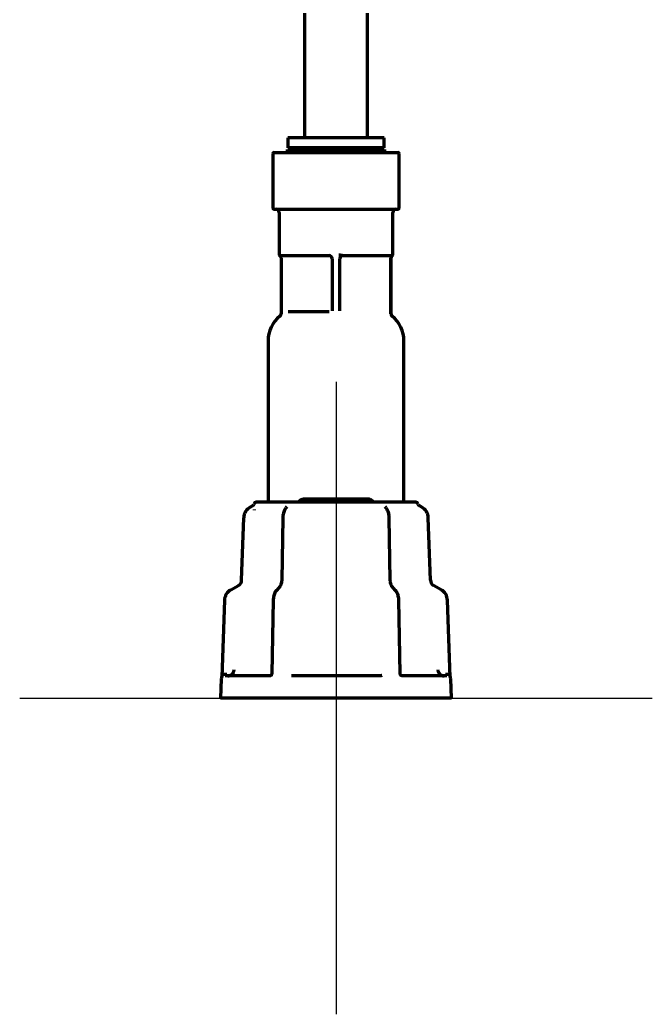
# Model space of a CAD drawing. Header units: inches. Extents: x -2898 to 7248, y 606 to 5598.
# Drawn here: x 2869.9 to 2969.9, y 4412.1 to 4569.4 of the extents above; entities that cross this region are included whole.
import ezdxf

# ---------------------------------------------------------------- set-up
doc = ezdxf.new("R2010")
doc.units = ezdxf.units.IN

# ---------------------------------------------------------------- blocks, each defined once
blk = doc.blocks.new('A$C773D0E90')
at = {"color": 4}
for p, q in [((0, 50), (0, -50)), ((-50, 0), (50, 0))]:
    blk.add_line(p, q, dxfattribs=at)

msp = doc.modelspace()

# ---------------------------------------------------------------- linework, layer by layer
at = {"linetype": 'Continuous', "lineweight": 70}
for p, q in [((2914.95, 4612.2), (2914.95, 4550.7)), ((2924.95, 4550.7), (2924.95, 4612.2)), ((2920.34, 4550.7), (2912.35, 4550.7)), ((2912.35, 4550.7), (2912.35, 4549.1)), ((2927.55, 4550.7), (2920.34, 4550.7)), ((2927.55, 4549.1), (2927.55, 4550.7)), ((2909.95, 4548.2), (2909.95, 4539.6)), ((2910.15, 4548.4), (2929.75, 4548.4)), ((2919.95, 4548.6), (2912, 4548.6)), ((2912, 4548.6), (2912, 4548.4)), ((2920.34, 4549.1), (2912.35, 4549.1)), ((2914.12, 4549.1), (2914.12, 4548.6)), ((2927.9, 4548.6), (2919.95, 4548.6)), ((2927.55, 4549.1), (2920.34, 4549.1)), ((2925.77, 4548.6), (2925.77, 4549.1)), ((2927.9, 4548.4), (2927.9, 4548.6)), ((2929.95, 4539.6), (2929.95, 4548.2)), ((2910.15, 4539.4), (2929.75, 4539.4)), ((2910.95, 4538.9), (2910.95, 4532.3)), ((2928.95, 4532.3), (2928.95, 4538.9)), ((2911.21, 4532.1), (2918.89, 4532.1)), ((2911.25, 4531.72), (2911.25, 4522.88)), ((2911.26, 4531.72), (2911.26, 4522.88)), ((2919.35, 4531.6), (2919.35, 4523.32)), ((2920.55, 4523.32), (2920.55, 4531.6)), ((2921, 4532.1), (2928.68, 4532.1)), ((2928.64, 4522.88), (2928.64, 4531.72)), ((2928.65, 4522.88), (2928.65, 4531.72)), ((2912.36, 4523.22), (2918.87, 4523.22)), ((2909.2, 4518.6), (2909.2, 4493.1)), ((2930.7, 4493.1), (2930.7, 4518.6)), ((2932.46, 4493.1), (2907.43, 4493.1)), ((2914.95, 4493.6), (2924.95, 4493.6)), ((2906.36, 4492.29), (2906.79, 4492.53)), ((2912.18, 4492.35), (2912.03, 4492.18)), ((2927.86, 4492.18), (2927.71, 4492.36)), ((2933.54, 4492.29), (2933.11, 4492.53)), ((2905.01, 4480.75), (2905.36, 4490.62)), ((2911.54, 4490.61), (2911.36, 4480.74)), ((2928.53, 4480.74), (2928.36, 4490.61)), ((2934.88, 4480.75), (2934.53, 4490.62)), ((2903.31, 4479.22), (2904.52, 4479.92)), ((2911.11, 4479.81), (2910.51, 4479.11)), ((2929.38, 4479.11), (2928.78, 4479.81)), ((2936.58, 4479.22), (2935.38, 4479.92)), ((2902.31, 4477.56), (2901.89, 4465.42)), ((2910.01, 4477.55), (2909.81, 4465.96)), ((2930.08, 4465.95), (2929.88, 4477.55)), ((2938.01, 4465.42), (2937.58, 4477.56)), ((2901.8, 4465.12), (2901.7, 4462.1)), ((2909.45, 4465.6), (2902.42, 4465.6)), ((2926.98, 4465.6), (2912.91, 4465.6)), ((2937.48, 4465.6), (2930.44, 4465.6)), ((2938.2, 4462.1), (2938.09, 4465.12)), ((2919.95, 4462.1), (2901.7, 4462.1)), ((2938.2, 4462.1), (2919.95, 4462.1))]:
    msp.add_line(p, q, dxfattribs=at)
for centre, radius, start, end in [((2910.15, 4548.2), 0.2, 90, 180), ((2929.75, 4548.2), 0.2, 0, 90), ((2910.15, 4539.6), 0.2, 180, 270), ((2910.45, 4538.9), 0.5, 0, 90), ((2929.45, 4538.9), 0.5, 90, 180), ((2929.75, 4539.6), 0.2, 270, 0), ((2911.15, 4532.3), 0.2, 180, 235.1501), ((2910.75, 4531.72), 0.5, 0, 55.1501), ((2918.85, 4531.6), 0.5, 0, 90), ((2921.05, 4531.6), 0.5, 90, 180), ((2929.15, 4531.72), 0.5, 124.8499, 180), ((2928.75, 4532.3), 0.2, 304.8499, 0), ((2914.2, 4518.6), 5, 128.8492, 180), ((2910.75, 4522.88), 0.5, 308.8492, 0), ((2929.15, 4522.88), 0.5, 180, 231.1508), ((2925.7, 4518.6), 5, 0, 51.1508), ((2907.43, 4492.6), 0.5, 90, 159.9977), ((2932.46, 4492.6), 0.5, 20.0285, 90), ((2907.36, 4490.55), 2, 120, 178), ((2932.54, 4490.55), 2, 2, 60), ((2904.02, 4480.78), 1, 300, 358), ((2935.88, 4480.78), 1, 182, 240), ((2904.31, 4477.49), 2, 120, 178), ((2935.58, 4477.49), 2, 2, 60), ((2902.3, 4465.1), 0.5, 155.7765, 178), ((2937.59, 4465.1), 0.5, 2, 24.2309)]:
    msp.add_arc(centre, radius, start, end, dxfattribs=at)
for centre, major_axis, start_param, end_param in [((2906.49, 4492.94), (-0.25, 0.433), 3.141596, 3.844093), ((2933.4, 4492.94), (0.25, 0.433), 2.439074, 3.141589), ((2901.39, 4465.51), (0.5, -0.017), 5.892834, 6.302148), ((2938.5, 4465.51), (-0.5, -0.017), 6.264225, 6.673755)]:
    msp.add_ellipse(centre, major_axis=major_axis, ratio=1, start_param=start_param, end_param=end_param, dxfattribs=at)
for points, knots in [([(2911.21, 4532.1), (2911.2, 4532.1), (2911.19, 4532.1), (2911.18, 4532.1), (2911.17, 4532.1), (2911.16, 4532.1), (2911.15, 4532.1), (2911.13, 4532.11), (2911.12, 4532.11), (2911.1, 4532.12), (2911.09, 4532.12), (2911.07, 4532.12), (2911.07, 4532.13), (2911.05, 4532.13), (2911.05, 4532.13), (2911.04, 4532.13)], [0, 0, 0, 0, 0.0625, 0.0625, 0.125, 0.125, 0.25, 0.25, 0.375, 0.375, 0.5, 0.5, 0.75, 0.75, 1, 1, 1, 1]), ([(2921, 4532.1), (2920.99, 4532.1), (2920.98, 4532.1), (2920.96, 4532.1), (2920.94, 4532.1), (2920.91, 4532.1), (2920.88, 4532.1), (2920.83, 4532.11), (2920.8, 4532.11), (2920.75, 4532.12), (2920.72, 4532.12), (2920.67, 4532.12), (2920.64, 4532.12), (2920.59, 4532.13), (2920.56, 4532.13), (2920.48, 4532.13), (2920.42, 4532.13), (2920.37, 4532.13)], [0, 0, 0, 0, 0.0625, 0.0625, 0.125, 0.125, 0.25, 0.25, 0.375, 0.375, 0.5, 0.5, 0.625, 0.625, 0.75, 0.75, 1, 1, 1, 1]), ([(2928.85, 4532.13), (2928.85, 4532.13), (2928.84, 4532.13), (2928.83, 4532.13), (2928.82, 4532.12), (2928.8, 4532.12), (2928.79, 4532.12), (2928.78, 4532.11), (2928.77, 4532.11), (2928.75, 4532.1), (2928.74, 4532.1), (2928.72, 4532.1), (2928.71, 4532.1), (2928.7, 4532.1), (2928.69, 4532.1), (2928.68, 4532.1)], [0, 0, 0, 0, 0.25, 0.25, 0.5, 0.5, 0.625, 0.625, 0.75, 0.75, 0.875, 0.875, 0.9375, 0.9375, 1, 1, 1, 1]), ([(2914.08, 4493.1), (2914.09, 4493.11), (2914.1, 4493.13), (2914.12, 4493.15), (2914.12, 4493.17), (2914.17, 4493.23), (2914.22, 4493.28), (2914.28, 4493.34), (2914.29, 4493.35), (2914.31, 4493.37), (2914.32, 4493.38), (2914.36, 4493.41), (2914.39, 4493.43), (2914.47, 4493.48), (2914.52, 4493.51), (2914.61, 4493.54), (2914.64, 4493.55), (2914.7, 4493.57), (2914.73, 4493.57), (2914.82, 4493.59), (2914.88, 4493.6), (2914.95, 4493.6)], [0, 0, 0, 0, 0.039429, 0.039429, 0.085171, 0.085171, 0.268137, 0.268137, 0.313878, 0.313878, 0.359619, 0.359619, 0.451102, 0.451102, 0.634068, 0.634068, 0.725551, 0.725551, 0.817034, 0.817034, 1, 1, 1, 1]), ([(2924.95, 4493.6), (2925.01, 4493.6), (2925.07, 4493.59), (2925.19, 4493.57), (2925.25, 4493.55), (2925.33, 4493.52), (2925.34, 4493.52), (2925.37, 4493.5), (2925.38, 4493.5), (2925.42, 4493.48), (2925.45, 4493.46), (2925.53, 4493.41), (2925.58, 4493.37), (2925.65, 4493.31), (2925.68, 4493.28), (2925.72, 4493.23), (2925.74, 4493.21), (2925.78, 4493.16), (2925.79, 4493.13), (2925.81, 4493.11)], [0, 0, 0, 0, 0.183356, 0.183356, 0.366712, 0.366712, 0.412551, 0.412551, 0.45839, 0.45839, 0.550068, 0.550068, 0.733423, 0.733423, 0.825101, 0.825101, 0.916779, 0.916779, 1, 1, 1, 1]), ([(2912.03, 4492.18), (2911.91, 4492.03), (2911.7, 4491.67), (2911.56, 4491.1), (2911.54, 4490.73), (2911.54, 4490.61)], [0, 0, 0, 0, 0.38864, 0.808212, 1, 1, 1, 1]), ([(2928.36, 4490.61), (2928.35, 4490.85), (2928.3, 4491.31), (2928.11, 4491.84), (2927.93, 4492.1), (2927.86, 4492.18)], [0, 0, 0, 0, 0.367562, 0.786887, 1, 1, 1, 1]), ([(2911.36, 4480.74), (2911.36, 4480.6), (2911.34, 4480.35), (2911.25, 4480.04), (2911.16, 4479.87), (2911.12, 4479.82), (2911.11, 4479.81)], [0, 0, 0, 0, 0.311118, 0.632555, 0.89109, 1, 1, 1, 1]), ([(2928.78, 4479.81), (2928.75, 4479.84), (2928.69, 4479.93), (2928.6, 4480.18), (2928.54, 4480.47), (2928.53, 4480.66), (2928.53, 4480.74)], [0, 0, 0, 0, 0.25742, 0.520679, 0.814892, 1, 1, 1, 1]), ([(2910.51, 4479.11), (2910.39, 4478.96), (2910.18, 4478.61), (2910.04, 4478.03), (2910.02, 4477.67), (2910.01, 4477.55)], [0, 0, 0, 0, 0.38864, 0.808212, 1, 1, 1, 1]), ([(2929.88, 4477.55), (2929.88, 4477.78), (2929.82, 4478.24), (2929.63, 4478.77), (2929.45, 4479.03), (2929.38, 4479.11)], [0, 0, 0, 0, 0.367562, 0.786887, 1, 1, 1, 1]), ([(2902.83, 4465.6), (2902.86, 4465.6), (2902.9, 4465.6), (2902.96, 4465.61), (2902.99, 4465.61), (2903.09, 4465.63), (2903.15, 4465.65), (2903.24, 4465.68), (2903.27, 4465.7), (2903.32, 4465.73), (2903.35, 4465.74), (2903.43, 4465.79), (2903.48, 4465.83), (2903.57, 4465.92), (2903.61, 4465.97), (2903.66, 4466.04), (2903.67, 4466.05), (2903.69, 4466.08), (2903.71, 4466.12), (2903.75, 4466.19), (2903.77, 4466.25), (2903.79, 4466.29), (2903.79, 4466.31), (2903.8, 4466.34), (2903.8, 4466.36), (2903.82, 4466.43), (2903.83, 4466.5), (2903.83, 4466.56)], [0, 0, 0, 0, 0.0625, 0.0625, 0.125, 0.125, 0.25, 0.25, 0.3125, 0.3125, 0.375, 0.375, 0.5, 0.5, 0.625, 0.625, 0.65625, 0.65625, 0.6875, 0.75, 0.8125, 0.8125, 0.84375, 0.84375, 0.875, 0.875, 1, 1, 1, 1]), ([(2936.06, 4466.56), (2936.06, 4466.5), (2936.07, 4466.43), (2936.09, 4466.34), (2936.1, 4466.31), (2936.12, 4466.27), (2936.12, 4466.25), (2936.14, 4466.22), (2936.14, 4466.21), (2936.17, 4466.13), (2936.21, 4466.08), (2936.25, 4466.01), (2936.26, 4466), (2936.28, 4465.97), (2936.29, 4465.96), (2936.32, 4465.92), (2936.34, 4465.9), (2936.41, 4465.83), (2936.46, 4465.79), (2936.53, 4465.75), (2936.54, 4465.74), (2936.57, 4465.73), (2936.61, 4465.7), (2936.69, 4465.67), (2936.75, 4465.65), (2936.79, 4465.63), (2936.81, 4465.63), (2936.84, 4465.62), (2936.85, 4465.62), (2936.93, 4465.6), (2937, 4465.6), (2937.06, 4465.6)], [0, 0, 0, 0, 0.125, 0.125, 0.1875, 0.1875, 0.21875, 0.21875, 0.25, 0.25, 0.375, 0.375, 0.40625, 0.40625, 0.4375, 0.4375, 0.5, 0.5, 0.625, 0.625, 0.65625, 0.65625, 0.6875, 0.75, 0.8125, 0.8125, 0.84375, 0.84375, 0.875, 0.875, 1, 1, 1, 1]), ([(2902.42, 4466.1), (2902.42, 4466.07), (2902.42, 4466.03), (2902.42, 4465.97), (2902.42, 4465.94), (2902.42, 4465.88), (2902.42, 4465.85), (2902.42, 4465.79), (2902.42, 4465.77), (2902.42, 4465.72), (2902.42, 4465.7), (2902.42, 4465.66), (2902.42, 4465.65), (2902.42, 4465.62), (2902.42, 4465.61), (2902.42, 4465.6), (2902.42, 4465.6), (2902.42, 4465.6)], [0, 0, 0, 0, 0.126169, 0.126169, 0.252337, 0.252337, 0.378506, 0.378506, 0.504674, 0.504674, 0.630843, 0.630843, 0.757011, 0.757011, 0.88318, 0.88318, 1, 1, 1, 1]), ([(2909.81, 4465.96), (2909.81, 4465.92), (2909.8, 4465.84), (2909.7, 4465.69), (2909.56, 4465.61), (2909.45, 4465.6), (2909.42, 4465.6), (2909.42, 4465.6), (2909.42, 4465.6)], [0, 0, 0, 0, 0.19099, 0.443275, 0.682138, 0.862007, 0.961608, 1, 1, 1, 1]), ([(2927.21, 4465.67), (2927.18, 4465.65), (2927.14, 4465.63), (2927.06, 4465.6), (2927.02, 4465.6), (2926.98, 4465.6)], [0, 0, 0, 0, 0.5, 0.5, 1, 1, 1, 1]), ([(2930.45, 4465.6), (2930.45, 4465.6), (2930.43, 4465.6), (2930.35, 4465.61), (2930.22, 4465.67), (2930.12, 4465.79), (2930.08, 4465.91), (2930.08, 4465.95), (2930.08, 4465.95)], [0, 0, 0, 0, 0.042942, 0.202075, 0.419814, 0.707844, 0.946963, 1, 1, 1, 1]), ([(2937.48, 4466.1), (2937.48, 4466.07), (2937.48, 4466.03), (2937.48, 4465.97), (2937.48, 4465.94), (2937.48, 4465.88), (2937.48, 4465.85), (2937.48, 4465.79), (2937.48, 4465.77), (2937.48, 4465.72), (2937.48, 4465.7), (2937.48, 4465.66), (2937.48, 4465.65), (2937.48, 4465.62), (2937.48, 4465.61), (2937.48, 4465.6), (2937.48, 4465.6), (2937.48, 4465.6)], [0, 0, 0, 0, 0.126112, 0.126112, 0.252224, 0.252224, 0.378336, 0.378336, 0.504447, 0.504447, 0.630559, 0.630559, 0.756671, 0.756671, 0.882783, 0.882783, 1, 1, 1, 1])]:
    msp.add_open_spline(points, degree=3, knots=knots, dxfattribs=at)
msp.add_open_spline([(2907.04, 4491.8), (2907.05, 4491.84), (2907.05, 4491.89), (2907.05, 4491.93)], degree=3, dxfattribs=at)

# ---------------------------------------------------------------- block references
msp.add_blockref('A$C773D0E90', (2919.95, 4462.1))

doc.saveas('drawing.dxf')
